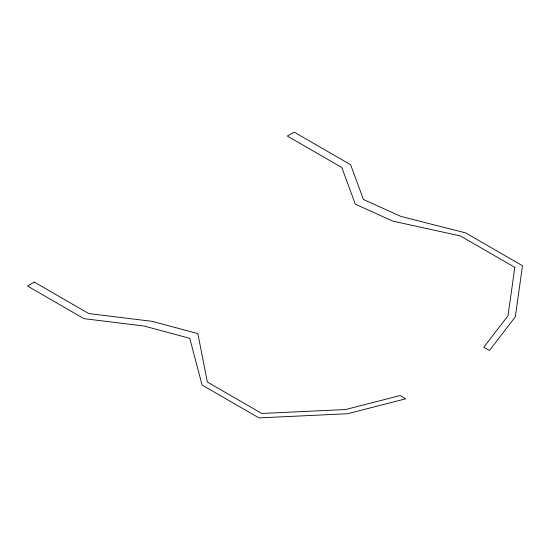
<?xml version="1.0" encoding="UTF-8"?>
<svg xmlns="http://www.w3.org/2000/svg" width="550" height="550" viewBox="0 0 550 550"><rect width="100%" height="100%" fill="white"/><g stroke="black" fill="none" stroke-linecap="round" stroke-linejoin="round"><path stroke-width="0.82" d="M514.807 267.376L508.014 315.769L483.808 347.229L489.445 350.488L515.322 316.841L522.5 265.739L465.603 232.897L400.888 216.411L363.413 199.464L350.618 164.718L294.14 132.11L287.327 136.042L341.791 167.482L355.293 204.153L392.769 221.1L460.343 235.929L514.807 267.376M34.313 282.116L27.5 286.048L83.978 318.656L144.169 326.047L189.764 338.305L202.07 385.048L258.968 417.89L347.476 413.751L405.742 398.812L400.111 395.553L345.613 409.53L261.793 413.456L207.329 382.009L197.883 333.616L152.288 321.358L88.77 313.562L34.313 282.116"/></g></svg>
